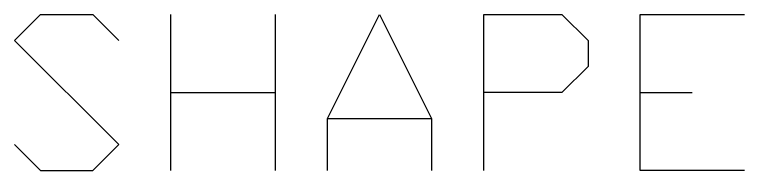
# Model space of a CAD drawing. Extents: x 0 to 9753, y 0 to 9976.
# Drawn here: x 5674 to 6741, y 9747 to 9976 of the extents above; entities that cross this region are included whole.
import ezdxf

# ---------------------------------------------------------------- set-up
doc = ezdxf.new("R2010")
doc.units = 0
doc.layers.add('Default_Layer', color=1, linetype='CONTINUOUS')

msp = doc.modelspace()

# ---------------------------------------------------------------- linework, layer by layer
at = {"layer": 'Default_Layer'}
for points in [[(5673.8, 9785), (5711.9, 9746.9), (5788.1, 9746.9), (5826.2, 9785), (5673.8, 9937.4), (5711.9, 9975.5), (5788.1, 9975.5), (5826.2, 9937.4)], [(5902.4, 9746.9), (5902.4, 9975.5)], [(6054.8, 9975.5), (6054.8, 9746.9)], [(6131, 9746.9), (6131, 9823.1), (6207.2, 9975.5), (6283.4, 9823.1), (6283.4, 9746.9)], [(6359.6, 9746.9), (6359.6, 9975.5), (6473.9, 9975.5), (6512, 9937.4), (6512, 9899.3), (6473.9, 9861.2), (6359.6, 9861.2)], [(6740.6, 9746.9), (6588.2, 9746.9), (6588.2, 9975.5), (6740.6, 9975.5)], [(5902.4, 9861.2), (6054.8, 9861.2)], [(6588.2, 9861.2), (6664.4, 9861.2)], [(6131, 9823.1), (6283.4, 9823.1)]]:
    msp.add_lwpolyline(points, dxfattribs=at)

doc.saveas('drawing.dxf')
